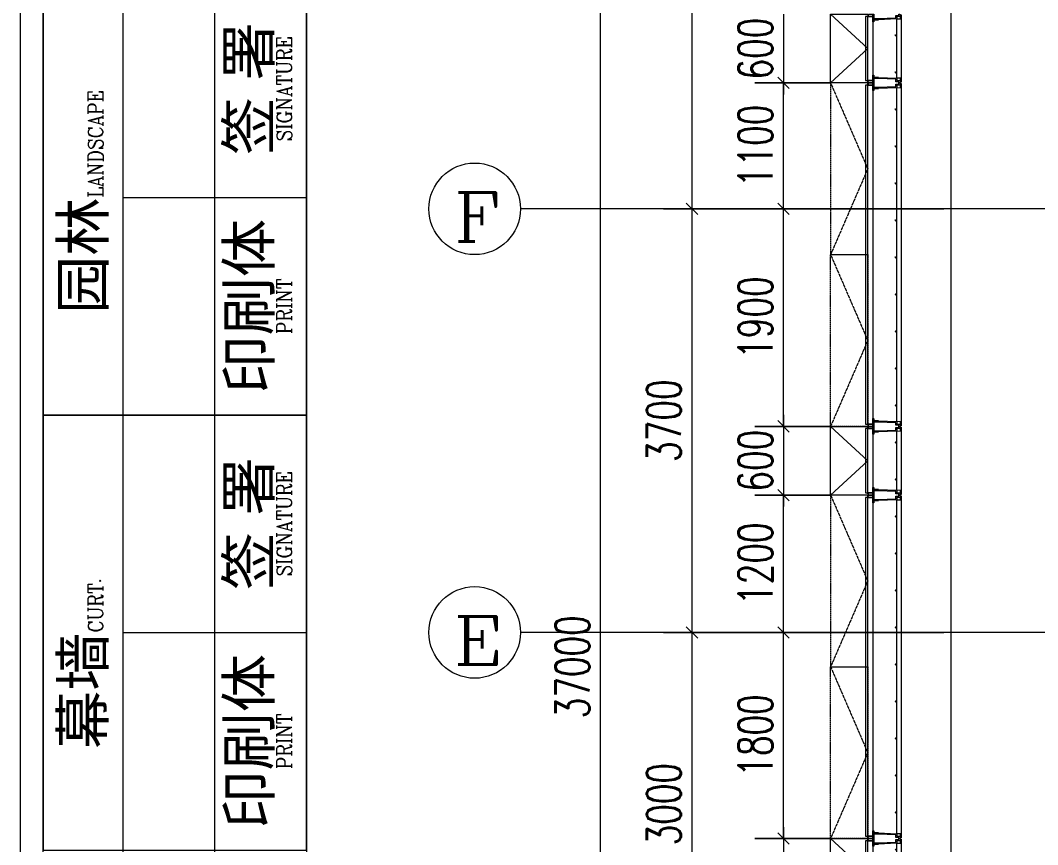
# Model space of a CAD drawing. Header units: millimetres. Extents: x 8533 to 398112, y -117646 to 105276.
# Drawn here: x 145809 to 154701, y 52852 to 60052 of the extents above; entities that cross this region are included whole.
import ezdxf

# ---------------------------------------------------------------- set-up
doc = ezdxf.new("R2010")
doc.units = ezdxf.units.MM
doc.linetypes.add('IMPORT-A-D0TE-BF$0$DOTE', pattern=[0])
doc.linetypes.add('IMPORT-A-PMDT-10F$0$DASH _2_', pattern=[3.5, 2.5, -1])
for name, color, linetype, lineweight in [('A-D0TE-BF$0$A-Axis', 3, 'Continuous', 13), ('A-D0TE-BF$0$A-Axis-GRID', 1, 'IMPORT-A-D0TE-BF$0$DOTE', 13), ('A-D0TE-BF$0$A-Axis-TEXT', 7, 'Continuous', 13), ('A-DIM-TF$0$A-Dims', 140, 'Continuous', 13), ('A-EDGE-6_27F$0$A-floor-EDGE', 6, 'Continuous', 13), ('A-PMDT-10F$0$A-GLAZ-CURT-CUT', 52, 'Continuous', 13), ('A-PMDT-10F$0$A-GLAZ-CURT-PRO', 13, 'Continuous', 13), ('A-PMDT-10F$0$A-PMDT-17F$0$A-wall-Glaz', 111, 'Continuous', 13), ('A1$0$TK', 4, 'Continuous', 13), ('A1$0$VHBoundary', 4, 'Continuous', 13), ('塔楼-ARC-10F-20250714_dwg', 8, 'Continuous', 13)]:
    doc.layers.add(name, color=color, linetype=linetype, lineweight=lineweight)
doc.styles.add('Arial_14', font='arial.ttf', dxfattribs={"height": 3.728009})
doc.styles.add('Complex_10', font='complex_.ttf', dxfattribs={"width": 1.106398, "height": 428.167837})
doc.styles.add('Complex_9', font='complex_.ttf', dxfattribs={"width": 1.157837, "height": 419.94909})
doc.styles.add('RomanC', font='romanc__.ttf', dxfattribs={"width": 0.9, "height": 1.3})
doc.styles.add('Simplex', font='simplex_.ttf', dxfattribs={"width": 0.705882, "height": 297.5})

# ---------------------------------------------------------------- blocks, each defined once
blk = doc.blocks.new('塔楼-ARC-10F-20250714_dwg__AXISO-2024559-10F_ARC_46_000_')
at = {"layer": 'A-D0TE-BF$0$A-Axis'}
blk.add_circle((0, 0), 0.5, dxfattribs=at)
blk = doc.blocks.new('塔楼-ARC-10F-20250714_dwg_A-D0TE-BF$0$_ArchTick-2024560-10F_ARC_46_000_')
at = {"layer": 'A-D0TE-BF$0$A-Axis'}
blk.add_line((-0.5, -0.5), (0.5, 0.5), dxfattribs=at)
blk = doc.blocks.new('塔楼-ARC-10F-20250714_dwg_A-D0TE-BF-2024562-10F_ARC_46_000_')
at = {"layer": 'A-D0TE-BF$0$A-Axis'}
for p, q in [((-5416.1, -28250), (-5416.1, 8750)), ((-2116.1, -5750), (-6116.1, -5750)), ((-2116.1, -9450), (-6116.1, -9450))]:
    blk.add_line(p, q, dxfattribs=at)
at = {"layer": 'A-D0TE-BF$0$A-Axis', "flags": 128}
blk.add_lwpolyline([(-4616.1, -28250), (-4616.1, -19500), (-4616.1, -16750), (-4616.1, -12450), (-4616.1, -9450), (-4616.1, -5750), (-4616.1, 0), (-4616.1, 8750)], dxfattribs=at)
for points in [[(-4866.1, -5750), (-2416.1, -5750)], [(-4866.1, -9450), (-2416.1, -9450)]]:
    blk.add_lwpolyline(points, close=True, dxfattribs=at)
at = {"layer": 'A-D0TE-BF$0$A-Axis-GRID', "linetype": 'Continuous'}
for p, q in [((8250, -5750), (-2116.1, -5750)), ((8250, -9450), (-2116.1, -9450))]:
    blk.add_line(p, q, dxfattribs=at)
at = {"xscale": 800, "yscale": 800, "zscale": 800}
for p in [(-6516.1, -5750), (-6516.1, -9450)]:
    blk.add_blockref('塔楼-ARC-10F-20250714_dwg__AXISO-2024559-10F_ARC_46_000_', p, dxfattribs=at)
at = {"xscale": 100, "yscale": 100, "zscale": 100}
for p, rotation in [((-4616.1, -5750), 90), ((-4616.1, -5750), 270), ((-4616.1, -9450), 90), ((-4616.1, -9450), 270)]:
    blk.add_blockref('塔楼-ARC-10F-20250714_dwg_A-D0TE-BF$0$_ArchTick-2024560-10F_ARC_46_000_', p, dxfattribs=dict(at, rotation=rotation))
at = {"layer": 'A-D0TE-BF$0$A-Axis', "color": 7, "char_height": 297.5, "attachment_point": 2, "rotation": 90, "line_spacing_factor": 1.125731, "style": 'Simplex'}
for s, insert, width in [('3700', (-5011, -7600), 917.896), ('37000', (-5811, -9750), 1147.37), ('3000', (-5011, -10950), 917.896)]:
    blk.add_mtext(s, dxfattribs=dict(at, insert=insert, width=width))
at = {"layer": 'A-D0TE-BF$0$A-Axis-TEXT', "attachment_point": 1, "line_spacing_factor": 1.141342}
for s, insert, char_height, width, style in [('\\fComplex|b0|i0|c134|p2|;\\W1.1064;F', (-6696.6, -5608.4), 428.168, 533.54, 'Complex_10'), ('\\fComplex|b0|i0|c134|p2|;\\W1.15784;E', (-6701.3, -9311.1), 419.949, 579.12, 'Complex_9')]:
    blk.add_mtext(s, dxfattribs=dict(at, insert=insert, char_height=char_height, width=width, style=style))
blk = doc.blocks.new('塔楼-ARC-10F-20250714_dwg_A-EDGE-6_27F-2024563-10F_ARC_46_000_')
at = {"layer": 'A-EDGE-6_27F$0$A-floor-EDGE', "flags": 128}
blk.add_lwpolyline([(9400, -29230), (8100, -29230), (7400, -29230), (7400, -30000), (-2350, -30000), (-2350, -20850), (-1580, -20850), (-1580, -20150), (-1580, -18850), (-1580, -18150), (-2350, -18150), (-2350, -1350), (-1580, -1350), (-1580, -650), (-1580, 650), (-1580, 1350)], dxfattribs=at)
blk = doc.blocks.new('塔楼-ARC-10F-20250714_dwg_A-DIM-TF$0$_ArchTick-2024609-10F_ARC_46_000_')
at = {"layer": 'A-DIM-TF$0$A-Dims'}
blk.add_line((-0.5, -0.5), (0.5, 0.5), dxfattribs=at)
blk = doc.blocks.new('塔楼-ARC-10F-20250714_dwg_A-DIM-TF-2024610-10F_ARC_46_000_')
at = {"layer": 'A-DIM-TF$0$A-Dims', "flags": 128}
for points in [[(-3816.1, -4050), (-3816.1, -4650), (-3816.1, -4750)], [(-3816.1, -7550), (-3816.1, -7650), (-3816.1, -5750), (-3816.1, -4650)], [(-3816.1, -7650), (-3816.1, -8250), (-3816.1, -8350)], [(-3816.1, -11150), (-3816.1, -11250), (-3816.1, -9450), (-3816.1, -8250)], [(-3816.1, -11250), (-3816.1, -11850), (-3816.1, -11950)]]:
    blk.add_lwpolyline(points, dxfattribs=at)
for points in [[(-4066.1, -4650), (-3400, -4650)], [(-4066.1, -5750), (-3400, -5750)], [(-4066.1, -7650), (-3400, -7650)], [(-4066.1, -8250), (-3400, -8250)], [(-4066.1, -9450), (-3400, -9450)], [(-4066.1, -11250), (-3400, -11250)]]:
    blk.add_lwpolyline(points, close=True, dxfattribs=at)
at = {"xscale": 100, "yscale": 100, "zscale": 100}
for p, rotation in [((-3816.1, -4650), 90), ((-3816.1, -4650), 90), ((-3816.1, -5750), 270), ((-3816.1, -5750), 90), ((-3816.1, -7650), 270), ((-3816.1, -7650), 270), ((-3816.1, -8250), 90), ((-3816.1, -8250), 90), ((-3816.1, -9450), 270), ((-3816.1, -9450), 90), ((-3816.1, -11250), 270), ((-3816.1, -11250), 270)]:
    blk.add_blockref('塔楼-ARC-10F-20250714_dwg_A-DIM-TF$0$_ArchTick-2024609-10F_ARC_46_000_', p, dxfattribs=dict(at, rotation=rotation))
at = {"layer": 'A-DIM-TF$0$A-Dims', "color": 7, "char_height": 297.5, "attachment_point": 2, "rotation": 90, "line_spacing_factor": 1.125731, "style": 'Simplex'}
for s, insert, width in [('600', (-4211, -4350), 688.422), ('1100', (-4211, -5200), 824.672), ('1900', (-4211, -6700), 871.284), ('600', (-4211, -7950), 688.422), ('1200', (-4211, -8850), 871.284), ('1800', (-4211, -10350), 871.284)]:
    blk.add_mtext(s, dxfattribs=dict(at, insert=insert, width=width))
blk = doc.blocks.new('塔楼-ARC-10F-20250714_dwg_A-PMDT-10F$0$FP_6-Floor Plan_F10 CAD Export-2024633-10F_ARC_46_000_')
at = {"layer": 'A-PMDT-10F$0$A-GLAZ-CURT-PRO'}
blk.add_line((-258.3, -260), (258.3, -260), dxfattribs=at)
at = {"layer": 'A-PMDT-10F$0$A-GLAZ-CURT-PRO', "flags": 128}
for points in [[(-99.6, -263.5), (-100, -263.5), (-100.4, -263.4), (-100.7, -263.4), (-101.1, -263.3), (-101.5, -263.3), (-101.8, -263.2), (-102.2, -263.1), (-102.6, -263), (-103, -262.9), (-103.3, -262.8), (-103.7, -262.7), (-104.1, -262.5), (-104.4, -262.4), (-104.8, -262.2), (-105.2, -262.1), (-105.5, -261.9), (-105.9, -261.7), (-106.3, -261.5), (-106.6, -261.3), (-107, -261.1), (-107.4, -260.8), (-107.8, -260.6), (-108.1, -260.4), (-108.5, -260.1), (-108.9, -259.8), (-109.2, -259.6), (-109.6, -259.3), (-110, -259), (-110.3, -258.7), (-110.7, -258.4), (-111.1, -258), (-111.4, -257.7), (-111.8, -257.4), (-112.2, -257), (-112.6, -256.7), (-112.9, -256.3), (-113.3, -256), (-113.7, -255.6), (-114, -255.2), (-114.4, -254.8), (-114.8, -254.5), (-115.1, -254.1), (-115.5, -253.7), (-115.9, -253.3), (-116.2, -252.8), (-116.6, -252.4), (-117, -252), (-117.4, -251.6), (-117.7, -251.2), (-118.1, -250.7), (-118.5, -250.3), (-118.8, -249.9), (-119.2, -249.4)], [(223.7, -263.5), (223.3, -263.5), (222.9, -263.4), (222.6, -263.4), (222.2, -263.3), (221.8, -263.3), (221.4, -263.2), (221.1, -263.1), (220.7, -263), (220.3, -262.9), (220, -262.8), (219.6, -262.7), (219.2, -262.5), (218.9, -262.4), (218.5, -262.2), (218.1, -262.1), (217.8, -261.9), (217.4, -261.7), (217, -261.5), (216.6, -261.3), (216.3, -261.1), (215.9, -260.8), (215.5, -260.6), (215.2, -260.4), (214.8, -260.1), (214.4, -259.8), (214.1, -259.6), (213.7, -259.3), (213.3, -259), (213, -258.7), (212.6, -258.4), (212.2, -258), (211.8, -257.7), (211.5, -257.4), (211.1, -257), (210.7, -256.7), (210.4, -256.3), (210, -256), (209.6, -255.6), (209.3, -255.2), (208.9, -254.8), (208.5, -254.5), (208.2, -254.1), (207.8, -253.7), (207.4, -253.3), (207, -252.8), (206.7, -252.4), (206.3, -252), (205.9, -251.6), (205.6, -251.2), (205.2, -250.7), (204.8, -250.3), (204.5, -249.9), (204.1, -249.4)]]:
    blk.add_lwpolyline(points, dxfattribs=at)
blk = doc.blocks.new('塔楼-ARC-10F-20250714_dwg_A-PMDT-10F$0$CWP_玻璃幕墙 - Tower slope glass H_3000_有窗帘导轨-15824068-Floor Plan_F10 CAD Export-2024722-10F_ARC_46_000_')
at = {"layer": 'A-PMDT-10F$0$A-GLAZ-CURT-CUT', "flags": 128}
for points in [[(-280, -10), (-290, -10), (-290, -15), (-300, -15), (-300, -55.1), (-280, -55.1)], [(-251.8, -57), (-251.8, -55), (-300, -55), (-300, -57)], [(-294, -301.7), (-260, -301.7), (-259.8, -295.7), (-280, -295.7), (-280, -265.5), (-258.5, -265.5), (-251.8, -100), (-251.8, -57), (-300, -57), (-300, -62), (-261.8, -62), (-261.8, -99.8), (-268.1, -255.5), (-290, -255.5), (-290, -281.7), (-300, -281.7), (-300, -291.7), (-294, -291.7)], [(280, -55), (280, -10), (-280, -10), (-280, -55)], [(-232.5, -55), (-251.8, -55), (-251.8, -57), (-232.5, -57)], [(251.8, -55), (232.5, -55), (232.5, -57), (251.8, -57)], [(251.8, -57), (300, -57), (300, -55), (251.8, -55)], [(294, -301.7), (294, -291.7), (300, -291.7), (300, -281.7), (290, -281.7), (290, -255.5), (268.1, -255.5), (261.8, -99.8), (261.8, -62), (300, -62), (300, -57), (251.8, -57), (251.8, -100), (258.5, -265.5), (280, -265.5), (280, -295.7), (259.8, -295.7), (260, -301.7)], [(290, -10), (280, -10), (280, -55.2), (300, -55.2), (300, -15), (290, -15)]]:
    blk.add_lwpolyline(points, close=True, dxfattribs=at)
for points in [[(-232.5, -61), (-232.5, -57), (-251.8, -57), (-251.8, -103), (-250.1, -62), (-233.5, -62)], [(233.5, -62), (250.1, -62), (251.8, -103), (251.8, -57), (232.5, -57), (232.5, -61)]]:
    blk.add_lwpolyline(points, dxfattribs=at)
at = {"layer": 'A-PMDT-10F$0$A-GLAZ-CURT-CUT'}
for centre, start, end in [((-233.5, -61), 270, 360), ((233.5, -61), 180, 270)]:
    blk.add_arc(centre, 0.998, start, end, dxfattribs=at)
at = {"layer": 'A-PMDT-10F$0$A-GLAZ-CURT-PRO'}
for p, q in [((-258.5, -265.5), (-259.8, -295.7)), ((259.8, -295.7), (258.5, -265.5)), ((-260, -301.7), (260, -301.7))]:
    blk.add_line(p, q, dxfattribs=at)
at = {"layer": 'A-PMDT-10F$0$A-GLAZ-CURT-PRO', "flags": 128}
blk.add_lwpolyline([(-280, -10), (-280, 10), (280, 10), (280, -10)], dxfattribs=at)
blk.add_blockref('塔楼-ARC-10F-20250714_dwg_A-PMDT-10F$0$FP_6-Floor Plan_F10 CAD Export-2024633-10F_ARC_46_000_', (0, 0))
blk = doc.blocks.new('塔楼-ARC-10F-20250714_dwg_A-PMDT-10F$0$FP_8-Floor Plan_F10 CAD Export-2024635-10F_ARC_46_000_')
at = {"layer": 'A-PMDT-10F$0$A-GLAZ-CURT-PRO'}
blk.add_line((-1458.3, -260), (1458.3, -260), dxfattribs=at)
at = {"layer": 'A-PMDT-10F$0$A-GLAZ-CURT-PRO', "flags": 128}
for points in [[(-1253.1, -263.5), (-1253.4, -263.5), (-1253.8, -263.4), (-1254.2, -263.4), (-1254.5, -263.3), (-1254.9, -263.3), (-1255.3, -263.2), (-1255.6, -263.1), (-1256, -263), (-1256.4, -262.9), (-1256.7, -262.8), (-1257.1, -262.7), (-1257.5, -262.5), (-1257.9, -262.4), (-1258.2, -262.2), (-1258.6, -262.1), (-1259, -261.9), (-1259.3, -261.7), (-1259.7, -261.5), (-1260.1, -261.3), (-1260.4, -261.1), (-1260.8, -260.8), (-1261.2, -260.6), (-1261.5, -260.4), (-1261.9, -260.1), (-1262.3, -259.8), (-1262.7, -259.6), (-1263, -259.3), (-1263.4, -259), (-1263.8, -258.7), (-1264.1, -258.4), (-1264.5, -258), (-1264.9, -257.7), (-1265.2, -257.4), (-1265.6, -257), (-1266, -256.7), (-1266.3, -256.3), (-1266.7, -256), (-1267.1, -255.6), (-1267.5, -255.2), (-1267.8, -254.8), (-1268.2, -254.5), (-1268.6, -254.1), (-1268.9, -253.7), (-1269.3, -253.3), (-1269.7, -252.8), (-1270, -252.4), (-1270.4, -252), (-1270.8, -251.6), (-1271.1, -251.2), (-1271.5, -250.7), (-1271.9, -250.3), (-1272.3, -249.9), (-1272.6, -249.4)], [(-929.8, -263.5), (-930.1, -263.5), (-930.5, -263.4), (-930.9, -263.4), (-931.2, -263.3), (-931.6, -263.3), (-932, -263.2), (-932.3, -263.1), (-932.7, -263), (-933.1, -262.9), (-933.5, -262.8), (-933.8, -262.7), (-934.2, -262.5), (-934.6, -262.4), (-934.9, -262.2), (-935.3, -262.1), (-935.7, -261.9), (-936, -261.7), (-936.4, -261.5), (-936.8, -261.3), (-937.1, -261.1), (-937.5, -260.8), (-937.9, -260.6), (-938.3, -260.4), (-938.6, -260.1), (-939, -259.8), (-939.4, -259.6), (-939.7, -259.3), (-940.1, -259), (-940.5, -258.7), (-940.8, -258.4), (-941.2, -258), (-941.6, -257.7), (-941.9, -257.4), (-942.3, -257), (-942.7, -256.7), (-943.1, -256.3), (-943.4, -256), (-943.8, -255.6), (-944.2, -255.2), (-944.5, -254.8), (-944.9, -254.5), (-945.3, -254.1), (-945.6, -253.7), (-946, -253.3), (-946.4, -252.8), (-946.7, -252.4), (-947.1, -252), (-947.5, -251.6), (-947.9, -251.2), (-948.2, -250.7), (-948.6, -250.3), (-949, -249.9), (-949.3, -249.4)], [(-606.5, -263.5), (-606.8, -263.5), (-607.2, -263.4), (-607.6, -263.4), (-608, -263.3), (-608.3, -263.3), (-608.7, -263.2), (-609.1, -263.1), (-609.4, -263), (-609.8, -262.9), (-610.2, -262.8), (-610.5, -262.7), (-610.9, -262.5), (-611.3, -262.4), (-611.6, -262.2), (-612, -262.1), (-612.4, -261.9), (-612.8, -261.7), (-613.1, -261.5), (-613.5, -261.3), (-613.9, -261.1), (-614.2, -260.8), (-614.6, -260.6), (-615, -260.4), (-615.3, -260.1), (-615.7, -259.8), (-616.1, -259.6), (-616.4, -259.3), (-616.8, -259), (-617.2, -258.7), (-617.6, -258.4), (-617.9, -258), (-618.3, -257.7), (-618.7, -257.4), (-619, -257), (-619.4, -256.7), (-619.8, -256.3), (-620.1, -256), (-620.5, -255.6), (-620.9, -255.2), (-621.2, -254.8), (-621.6, -254.5), (-622, -254.1), (-622.4, -253.7), (-622.7, -253.3), (-623.1, -252.8), (-623.5, -252.4), (-623.8, -252), (-624.2, -251.6), (-624.6, -251.2), (-624.9, -250.7), (-625.3, -250.3), (-625.7, -249.9), (-626, -249.4)], [(-283.2, -263.5), (-283.6, -263.5), (-283.9, -263.4), (-284.3, -263.4), (-284.7, -263.3), (-285, -263.3), (-285.4, -263.2), (-285.8, -263.1), (-286.1, -263), (-286.5, -262.9), (-286.9, -262.8), (-287.2, -262.7), (-287.6, -262.5), (-288, -262.4), (-288.4, -262.2), (-288.7, -262.1), (-289.1, -261.9), (-289.5, -261.7), (-289.8, -261.5), (-290.2, -261.3), (-290.6, -261.1), (-290.9, -260.8), (-291.3, -260.6), (-291.7, -260.4), (-292, -260.1), (-292.4, -259.8), (-292.8, -259.6), (-293.2, -259.3), (-293.5, -259), (-293.9, -258.7), (-294.3, -258.4), (-294.6, -258), (-295, -257.7), (-295.4, -257.4), (-295.7, -257), (-296.1, -256.7), (-296.5, -256.3), (-296.8, -256), (-297.2, -255.6), (-297.6, -255.2), (-298, -254.8), (-298.3, -254.5), (-298.7, -254.1), (-299.1, -253.7), (-299.4, -253.3), (-299.8, -252.8), (-300.2, -252.4), (-300.5, -252), (-300.9, -251.6), (-301.3, -251.2), (-301.6, -250.7), (-302, -250.3), (-302.4, -249.9), (-302.8, -249.4)], [(40.1, -263.5), (39.7, -263.5), (39.4, -263.4), (39, -263.4), (38.6, -263.3), (38.3, -263.3), (37.9, -263.2), (37.5, -263.1), (37.2, -263), (36.8, -262.9), (36.4, -262.8), (36, -262.7), (35.7, -262.5), (35.3, -262.4), (34.9, -262.2), (34.6, -262.1), (34.2, -261.9), (33.8, -261.7), (33.5, -261.5), (33.1, -261.3), (32.7, -261.1), (32.4, -260.8), (32, -260.6), (31.6, -260.4), (31.2, -260.1), (30.9, -259.8), (30.5, -259.6), (30.1, -259.3), (29.8, -259), (29.4, -258.7), (29, -258.4), (28.7, -258), (28.3, -257.7), (27.9, -257.4), (27.6, -257), (27.2, -256.7), (26.8, -256.3), (26.4, -256), (26.1, -255.6), (25.7, -255.2), (25.3, -254.8), (25, -254.5), (24.6, -254.1), (24.2, -253.7), (23.9, -253.3), (23.5, -252.8), (23.1, -252.4), (22.8, -252), (22.4, -251.6), (22, -251.2), (21.6, -250.7), (21.3, -250.3), (20.9, -249.9), (20.5, -249.4)], [(363.4, -263.5), (363, -263.5), (362.7, -263.4), (362.3, -263.4), (361.9, -263.3), (361.5, -263.3), (361.2, -263.2), (360.8, -263.1), (360.4, -263), (360.1, -262.9), (359.7, -262.8), (359.3, -262.7), (359, -262.5), (358.6, -262.4), (358.2, -262.2), (357.9, -262.1), (357.5, -261.9), (357.1, -261.7), (356.7, -261.5), (356.4, -261.3), (356, -261.1), (355.6, -260.8), (355.3, -260.6), (354.9, -260.4), (354.5, -260.1), (354.2, -259.8), (353.8, -259.6), (353.4, -259.3), (353.1, -259), (352.7, -258.7), (352.3, -258.4), (351.9, -258), (351.6, -257.7), (351.2, -257.4), (350.8, -257), (350.5, -256.7), (350.1, -256.3), (349.7, -256), (349.4, -255.6), (349, -255.2), (348.6, -254.8), (348.3, -254.5), (347.9, -254.1), (347.5, -253.7), (347.1, -253.3), (346.8, -252.8), (346.4, -252.4), (346, -252), (345.7, -251.6), (345.3, -251.2), (344.9, -250.7), (344.6, -250.3), (344.2, -249.9), (343.8, -249.4)], [(686.7, -263.5), (686.3, -263.5), (685.9, -263.4), (685.6, -263.4), (685.2, -263.3), (684.8, -263.3), (684.5, -263.2), (684.1, -263.1), (683.7, -263), (683.4, -262.9), (683, -262.8), (682.6, -262.7), (682.3, -262.5), (681.9, -262.4), (681.5, -262.2), (681.1, -262.1), (680.8, -261.9), (680.4, -261.7), (680, -261.5), (679.7, -261.3), (679.3, -261.1), (678.9, -260.8), (678.6, -260.6), (678.2, -260.4), (677.8, -260.1), (677.5, -259.8), (677.1, -259.6), (676.7, -259.3), (676.3, -259), (676, -258.7), (675.6, -258.4), (675.2, -258), (674.9, -257.7), (674.5, -257.4), (674.1, -257), (673.8, -256.7), (673.4, -256.3), (673, -256), (672.7, -255.6), (672.3, -255.2), (671.9, -254.8), (671.5, -254.5), (671.2, -254.1), (670.8, -253.7), (670.4, -253.3), (670.1, -252.8), (669.7, -252.4), (669.3, -252), (669, -251.6), (668.6, -251.2), (668.2, -250.7), (667.9, -250.3), (667.5, -249.9), (667.1, -249.4)], [(1010, -263.5), (1009.6, -263.5), (1009.2, -263.4), (1008.9, -263.4), (1008.5, -263.3), (1008.1, -263.3), (1007.8, -263.2), (1007.4, -263.1), (1007, -263), (1006.6, -262.9), (1006.3, -262.8), (1005.9, -262.7), (1005.5, -262.5), (1005.2, -262.4), (1004.8, -262.2), (1004.4, -262.1), (1004.1, -261.9), (1003.7, -261.7), (1003.3, -261.5), (1003, -261.3), (1002.6, -261.1), (1002.2, -260.8), (1001.8, -260.6), (1001.5, -260.4), (1001.1, -260.1), (1000.7, -259.8), (1000.4, -259.6), (1000, -259.3), (999.6, -259), (999.3, -258.7), (998.9, -258.4), (998.5, -258), (998.2, -257.7), (997.8, -257.4), (997.4, -257), (997, -256.7), (996.7, -256.3), (996.3, -256), (995.9, -255.6), (995.6, -255.2), (995.2, -254.8), (994.8, -254.5), (994.5, -254.1), (994.1, -253.7), (993.7, -253.3), (993.4, -252.8), (993, -252.4), (992.6, -252), (992.2, -251.6), (991.9, -251.2), (991.5, -250.7), (991.1, -250.3), (990.8, -249.9), (990.4, -249.4)], [(1333.3, -263.5), (1332.9, -263.5), (1332.5, -263.4), (1332.2, -263.4), (1331.8, -263.3), (1331.4, -263.3), (1331, -263.2), (1330.7, -263.1), (1330.3, -263), (1329.9, -262.9), (1329.6, -262.8), (1329.2, -262.7), (1328.8, -262.5), (1328.5, -262.4), (1328.1, -262.2), (1327.7, -262.1), (1327.4, -261.9), (1327, -261.7), (1326.6, -261.5), (1326.2, -261.3), (1325.9, -261.1), (1325.5, -260.8), (1325.1, -260.6), (1324.8, -260.4), (1324.4, -260.1), (1324, -259.8), (1323.7, -259.6), (1323.3, -259.3), (1322.9, -259), (1322.6, -258.7), (1322.2, -258.4), (1321.8, -258), (1321.4, -257.7), (1321.1, -257.4), (1320.7, -257), (1320.3, -256.7), (1320, -256.3), (1319.6, -256), (1319.2, -255.6), (1318.9, -255.2), (1318.5, -254.8), (1318.1, -254.5), (1317.8, -254.1), (1317.4, -253.7), (1317, -253.3), (1316.6, -252.8), (1316.3, -252.4), (1315.9, -252), (1315.5, -251.6), (1315.2, -251.2), (1314.8, -250.7), (1314.4, -250.3), (1314.1, -249.9), (1313.7, -249.4)]]:
    blk.add_lwpolyline(points, dxfattribs=at)
blk = doc.blocks.new('塔楼-ARC-10F-20250714_dwg_A-PMDT-10F$0$CWP_玻璃幕墙 - Tower slope glass H_3000_有窗帘导轨-15377479-Floor Plan_F10 CAD Export-2024723-10F_ARC_46_000_')
at = {"layer": 'A-PMDT-10F$0$A-GLAZ-CURT-CUT', "flags": 128}
for points in [[(-1480, -10), (-1490, -10), (-1490, -15), (-1500, -15), (-1500, -55.1), (-1480, -55.1)], [(-1451.8, -57), (-1451.8, -55), (-1500, -55), (-1500, -57)], [(-1494, -301.7), (-1460, -301.7), (-1459.8, -295.7), (-1480, -295.7), (-1480, -265.5), (-1458.5, -265.5), (-1451.8, -100), (-1451.8, -57), (-1500, -57), (-1500, -62), (-1461.8, -62), (-1461.8, -99.8), (-1468.1, -255.5), (-1490, -255.5), (-1490, -281.7), (-1500, -281.7), (-1500, -291.7), (-1494, -291.7)], [(1480, -55), (1480, -10), (-1480, -10), (-1480, -55)], [(-1432.5, -55), (-1451.8, -55), (-1451.8, -57), (-1432.5, -57)], [(1451.8, -55), (1432.5, -55), (1432.5, -57), (1451.8, -57)], [(1451.8, -57), (1500, -57), (1500, -55), (1451.8, -55)], [(1494, -301.7), (1494, -291.7), (1500, -291.7), (1500, -281.7), (1490, -281.7), (1490, -255.5), (1468.1, -255.5), (1461.8, -99.8), (1461.8, -62), (1500, -62), (1500, -57), (1451.8, -57), (1451.8, -100), (1458.5, -265.5), (1480, -265.5), (1480, -295.7), (1459.8, -295.7), (1460, -301.7)], [(1490, -10), (1480, -10), (1480, -55.2), (1500, -55.2), (1500, -15), (1490, -15)]]:
    blk.add_lwpolyline(points, close=True, dxfattribs=at)
for points in [[(-1432.5, -61), (-1432.5, -57), (-1451.8, -57), (-1451.8, -103), (-1450.1, -62), (-1433.5, -62)], [(1433.5, -62), (1450.1, -62), (1451.8, -103), (1451.8, -57), (1432.5, -57), (1432.5, -61)]]:
    blk.add_lwpolyline(points, dxfattribs=at)
at = {"layer": 'A-PMDT-10F$0$A-GLAZ-CURT-CUT'}
for centre, start, end in [((-1433.5, -61), 270, 360), ((1433.5, -61), 180, 270)]:
    blk.add_arc(centre, 0.998, start, end, dxfattribs=at)
at = {"layer": 'A-PMDT-10F$0$A-GLAZ-CURT-PRO'}
for p, q in [((-1458.5, -265.5), (-1459.8, -295.7)), ((1459.8, -295.7), (1458.5, -265.5)), ((-1460, -301.7), (1460, -301.7))]:
    blk.add_line(p, q, dxfattribs=at)
at = {"layer": 'A-PMDT-10F$0$A-GLAZ-CURT-PRO', "flags": 128}
blk.add_lwpolyline([(-1480, -10), (-1480, 10), (1480, 10), (1480, -10)], dxfattribs=at)
blk.add_blockref('塔楼-ARC-10F-20250714_dwg_A-PMDT-10F$0$FP_8-Floor Plan_F10 CAD Export-2024635-10F_ARC_46_000_', (0, 0))
blk = doc.blocks.new('塔楼-ARC-10F-20250714_dwg_A-PMDT-10F$0$FP_11-Floor Plan_F10 CAD Export-2024637-10F_ARC_46_000_')
at = {"layer": 'A-PMDT-10F$0$A-GLAZ-CURT-PRO'}
blk.add_line((-258.3, -260), (258.3, -260), dxfattribs=at)
at = {"layer": 'A-PMDT-10F$0$A-GLAZ-CURT-PRO', "flags": 128}
for points in [[(-143.4, -263.5), (-143.8, -263.5), (-144.2, -263.4), (-144.6, -263.4), (-144.9, -263.3), (-145.3, -263.3), (-145.7, -263.2), (-146, -263.1), (-146.4, -263), (-146.8, -262.9), (-147.1, -262.8), (-147.5, -262.7), (-147.9, -262.5), (-148.2, -262.4), (-148.6, -262.2), (-149, -262.1), (-149.4, -261.9), (-149.7, -261.7), (-150.1, -261.5), (-150.5, -261.3), (-150.8, -261.1), (-151.2, -260.8), (-151.6, -260.6), (-151.9, -260.4), (-152.3, -260.1), (-152.7, -259.8), (-153, -259.6), (-153.4, -259.3), (-153.8, -259), (-154.2, -258.7), (-154.5, -258.4), (-154.9, -258), (-155.3, -257.7), (-155.6, -257.4), (-156, -257), (-156.4, -256.7), (-156.7, -256.3), (-157.1, -256), (-157.5, -255.6), (-157.8, -255.2), (-158.2, -254.8), (-158.6, -254.5), (-159, -254.1), (-159.3, -253.7), (-159.7, -253.3), (-160.1, -252.8), (-160.4, -252.4), (-160.8, -252), (-161.2, -251.6), (-161.5, -251.2), (-161.9, -250.7), (-162.3, -250.3), (-162.7, -249.9), (-163, -249.4)], [(179.8, -263.5), (179.5, -263.5), (179.1, -263.4), (178.7, -263.4), (178.4, -263.3), (178, -263.3), (177.6, -263.2), (177.3, -263.1), (176.9, -263), (176.5, -262.9), (176.1, -262.8), (175.8, -262.7), (175.4, -262.5), (175, -262.4), (174.7, -262.2), (174.3, -262.1), (173.9, -261.9), (173.6, -261.7), (173.2, -261.5), (172.8, -261.3), (172.5, -261.1), (172.1, -260.8), (171.7, -260.6), (171.3, -260.4), (171, -260.1), (170.6, -259.8), (170.2, -259.6), (169.9, -259.3), (169.5, -259), (169.1, -258.7), (168.8, -258.4), (168.4, -258), (168, -257.7), (167.7, -257.4), (167.3, -257), (166.9, -256.7), (166.5, -256.3), (166.2, -256), (165.8, -255.6), (165.4, -255.2), (165.1, -254.8), (164.7, -254.5), (164.3, -254.1), (164, -253.7), (163.6, -253.3), (163.2, -252.8), (162.9, -252.4), (162.5, -252), (162.1, -251.6), (161.7, -251.2), (161.4, -250.7), (161, -250.3), (160.6, -249.9), (160.3, -249.4)]]:
    blk.add_lwpolyline(points, dxfattribs=at)
blk = doc.blocks.new('塔楼-ARC-10F-20250714_dwg_A-PMDT-10F$0$CWP_玻璃幕墙 - Tower slope glass H_3000_有窗帘导轨-V9-Floor Plan_F10 CAD Export-2024724-10F_ARC_46_000_')
at = {"layer": 'A-PMDT-10F$0$A-GLAZ-CURT-CUT', "flags": 128}
for points in [[(-280, -10), (-290, -10), (-290, -15), (-300, -15), (-300, -55.1), (-280, -55.1)], [(-251.8, -57), (-251.8, -55), (-300, -55), (-300, -57)], [(-294, -301.7), (-260, -301.7), (-259.8, -295.7), (-280, -295.7), (-280, -265.5), (-258.5, -265.5), (-251.8, -100), (-251.8, -57), (-300, -57), (-300, -62), (-261.8, -62), (-261.8, -99.8), (-268.1, -255.5), (-290, -255.5), (-290, -281.7), (-300, -281.7), (-300, -291.7), (-294, -291.7)], [(280, -55), (280, -10), (-280, -10), (-280, -55)], [(-232.5, -55), (-251.8, -55), (-251.8, -57), (-232.5, -57)], [(251.8, -55), (232.5, -55), (232.5, -57), (251.8, -57)], [(251.8, -57), (300, -57), (300, -55), (251.8, -55)], [(294, -301.7), (294, -291.7), (300, -291.7), (300, -281.7), (290, -281.7), (290, -255.5), (268.1, -255.5), (261.8, -99.8), (261.8, -62), (300, -62), (300, -57), (251.8, -57), (251.8, -100), (258.5, -265.5), (280, -265.5), (280, -295.7), (259.8, -295.7), (260, -301.7)], [(290, -10), (280, -10), (280, -55.2), (300, -55.2), (300, -15), (290, -15)]]:
    blk.add_lwpolyline(points, close=True, dxfattribs=at)
for points in [[(-232.5, -61), (-232.5, -57), (-251.8, -57), (-251.8, -103), (-250.1, -62), (-233.5, -62)], [(233.5, -62), (250.1, -62), (251.8, -103), (251.8, -57), (232.5, -57), (232.5, -61)]]:
    blk.add_lwpolyline(points, dxfattribs=at)
at = {"layer": 'A-PMDT-10F$0$A-GLAZ-CURT-CUT'}
for centre, start, end in [((-233.5, -61), 270, 360), ((233.5, -61), 180, 270)]:
    blk.add_arc(centre, 0.998, start, end, dxfattribs=at)
at = {"layer": 'A-PMDT-10F$0$A-GLAZ-CURT-PRO'}
for p, q in [((-258.5, -265.5), (-259.8, -295.7)), ((259.8, -295.7), (258.5, -265.5)), ((-260, -301.7), (260, -301.7))]:
    blk.add_line(p, q, dxfattribs=at)
at = {"layer": 'A-PMDT-10F$0$A-GLAZ-CURT-PRO', "flags": 128}
blk.add_lwpolyline([(-280, -10), (-280, 10), (280, 10), (280, -10)], dxfattribs=at)
blk.add_blockref('塔楼-ARC-10F-20250714_dwg_A-PMDT-10F$0$FP_11-Floor Plan_F10 CAD Export-2024637-10F_ARC_46_000_', (0, 0))
blk = doc.blocks.new('塔楼-ARC-10F-20250714_dwg_A-PMDT-10F$0$FP_14-Floor Plan_F10 CAD Export-2024639-10F_ARC_46_000_')
at = {"layer": 'A-PMDT-10F$0$A-GLAZ-CURT-PRO'}
blk.add_line((-1458.3, -260), (1458.3, -260), dxfattribs=at)
at = {"layer": 'A-PMDT-10F$0$A-GLAZ-CURT-PRO', "flags": 128}
for points in [[(-1296.9, -263.5), (-1297.2, -263.5), (-1297.6, -263.4), (-1298, -263.4), (-1298.3, -263.3), (-1298.7, -263.3), (-1299.1, -263.2), (-1299.5, -263.1), (-1299.8, -263), (-1300.2, -262.9), (-1300.6, -262.8), (-1300.9, -262.7), (-1301.3, -262.5), (-1301.7, -262.4), (-1302, -262.2), (-1302.4, -262.1), (-1302.8, -261.9), (-1303.1, -261.7), (-1303.5, -261.5), (-1303.9, -261.3), (-1304.3, -261.1), (-1304.6, -260.8), (-1305, -260.6), (-1305.4, -260.4), (-1305.7, -260.1), (-1306.1, -259.8), (-1306.5, -259.6), (-1306.8, -259.3), (-1307.2, -259), (-1307.6, -258.7), (-1307.9, -258.4), (-1308.3, -258), (-1308.7, -257.7), (-1309.1, -257.4), (-1309.4, -257), (-1309.8, -256.7), (-1310.2, -256.3), (-1310.5, -256), (-1310.9, -255.6), (-1311.3, -255.2), (-1311.6, -254.8), (-1312, -254.5), (-1312.4, -254.1), (-1312.7, -253.7), (-1313.1, -253.3), (-1313.5, -252.8), (-1313.9, -252.4), (-1314.2, -252), (-1314.6, -251.6), (-1315, -251.2), (-1315.3, -250.7), (-1315.7, -250.3), (-1316.1, -249.9), (-1316.4, -249.4)], [(-973.6, -263.5), (-974, -263.5), (-974.3, -263.4), (-974.7, -263.4), (-975.1, -263.3), (-975.4, -263.3), (-975.8, -263.2), (-976.2, -263.1), (-976.5, -263), (-976.9, -262.9), (-977.3, -262.8), (-977.6, -262.7), (-978, -262.5), (-978.4, -262.4), (-978.8, -262.2), (-979.1, -262.1), (-979.5, -261.9), (-979.9, -261.7), (-980.2, -261.5), (-980.6, -261.3), (-981, -261.1), (-981.3, -260.8), (-981.7, -260.6), (-982.1, -260.4), (-982.4, -260.1), (-982.8, -259.8), (-983.2, -259.6), (-983.6, -259.3), (-983.9, -259), (-984.3, -258.7), (-984.7, -258.4), (-985, -258), (-985.4, -257.7), (-985.8, -257.4), (-986.1, -257), (-986.5, -256.7), (-986.9, -256.3), (-987.2, -256), (-987.6, -255.6), (-988, -255.2), (-988.4, -254.8), (-988.7, -254.5), (-989.1, -254.1), (-989.5, -253.7), (-989.8, -253.3), (-990.2, -252.8), (-990.6, -252.4), (-990.9, -252), (-991.3, -251.6), (-991.7, -251.2), (-992, -250.7), (-992.4, -250.3), (-992.8, -249.9), (-993.2, -249.4)], [(-650.3, -263.5), (-650.7, -263.5), (-651, -263.4), (-651.4, -263.4), (-651.8, -263.3), (-652.1, -263.3), (-652.5, -263.2), (-652.9, -263.1), (-653.2, -263), (-653.6, -262.9), (-654, -262.8), (-654.4, -262.7), (-654.7, -262.5), (-655.1, -262.4), (-655.5, -262.2), (-655.8, -262.1), (-656.2, -261.9), (-656.6, -261.7), (-656.9, -261.5), (-657.3, -261.3), (-657.7, -261.1), (-658, -260.8), (-658.4, -260.6), (-658.8, -260.4), (-659.2, -260.1), (-659.5, -259.8), (-659.9, -259.6), (-660.3, -259.3), (-660.6, -259), (-661, -258.7), (-661.4, -258.4), (-661.7, -258), (-662.1, -257.7), (-662.5, -257.4), (-662.8, -257), (-663.2, -256.7), (-663.6, -256.3), (-664, -256), (-664.3, -255.6), (-664.7, -255.2), (-665.1, -254.8), (-665.4, -254.5), (-665.8, -254.1), (-666.2, -253.7), (-666.5, -253.3), (-666.9, -252.8), (-667.3, -252.4), (-667.6, -252), (-668, -251.6), (-668.4, -251.2), (-668.8, -250.7), (-669.1, -250.3), (-669.5, -249.9), (-669.9, -249.4)], [(-327, -263.5), (-327.4, -263.5), (-327.7, -263.4), (-328.1, -263.4), (-328.5, -263.3), (-328.8, -263.3), (-329.2, -263.2), (-329.6, -263.1), (-330, -263), (-330.3, -262.9), (-330.7, -262.8), (-331.1, -262.7), (-331.4, -262.5), (-331.8, -262.4), (-332.2, -262.2), (-332.5, -262.1), (-332.9, -261.9), (-333.3, -261.7), (-333.6, -261.5), (-334, -261.3), (-334.4, -261.1), (-334.8, -260.8), (-335.1, -260.6), (-335.5, -260.4), (-335.9, -260.1), (-336.2, -259.8), (-336.6, -259.6), (-337, -259.3), (-337.3, -259), (-337.7, -258.7), (-338.1, -258.4), (-338.4, -258), (-338.8, -257.7), (-339.2, -257.4), (-339.6, -257), (-339.9, -256.7), (-340.3, -256.3), (-340.7, -256), (-341, -255.6), (-341.4, -255.2), (-341.8, -254.8), (-342.1, -254.5), (-342.5, -254.1), (-342.9, -253.7), (-343.3, -253.3), (-343.6, -252.8), (-344, -252.4), (-344.4, -252), (-344.7, -251.6), (-345.1, -251.2), (-345.5, -250.7), (-345.8, -250.3), (-346.2, -249.9), (-346.6, -249.4)], [(-3.7, -263.5), (-4.1, -263.5), (-4.5, -263.4), (-4.8, -263.4), (-5.2, -263.3), (-5.6, -263.3), (-5.9, -263.2), (-6.3, -263.1), (-6.7, -263), (-7, -262.9), (-7.4, -262.8), (-7.8, -262.7), (-8.1, -262.5), (-8.5, -262.4), (-8.9, -262.2), (-9.3, -262.1), (-9.6, -261.9), (-10, -261.7), (-10.4, -261.5), (-10.7, -261.3), (-11.1, -261.1), (-11.5, -260.8), (-11.8, -260.6), (-12.2, -260.4), (-12.6, -260.1), (-12.9, -259.8), (-13.3, -259.6), (-13.7, -259.3), (-14.1, -259), (-14.4, -258.7), (-14.8, -258.4), (-15.2, -258), (-15.5, -257.7), (-15.9, -257.4), (-16.3, -257), (-16.6, -256.7), (-17, -256.3), (-17.4, -256), (-17.7, -255.6), (-18.1, -255.2), (-18.5, -254.8), (-18.9, -254.5), (-19.2, -254.1), (-19.6, -253.7), (-20, -253.3), (-20.3, -252.8), (-20.7, -252.4), (-21.1, -252), (-21.4, -251.6), (-21.8, -251.2), (-22.2, -250.7), (-22.5, -250.3), (-22.9, -249.9), (-23.3, -249.4)], [(319.6, -263.5), (319.2, -263.5), (318.8, -263.4), (318.5, -263.4), (318.1, -263.3), (317.7, -263.3), (317.4, -263.2), (317, -263.1), (316.6, -263), (316.3, -262.9), (315.9, -262.8), (315.5, -262.7), (315.1, -262.5), (314.8, -262.4), (314.4, -262.2), (314, -262.1), (313.7, -261.9), (313.3, -261.7), (312.9, -261.5), (312.6, -261.3), (312.2, -261.1), (311.8, -260.8), (311.5, -260.6), (311.1, -260.4), (310.7, -260.1), (310.3, -259.8), (310, -259.6), (309.6, -259.3), (309.2, -259), (308.9, -258.7), (308.5, -258.4), (308.1, -258), (307.8, -257.7), (307.4, -257.4), (307, -257), (306.7, -256.7), (306.3, -256.3), (305.9, -256), (305.5, -255.6), (305.2, -255.2), (304.8, -254.8), (304.4, -254.5), (304.1, -254.1), (303.7, -253.7), (303.3, -253.3), (303, -252.8), (302.6, -252.4), (302.2, -252), (301.9, -251.6), (301.5, -251.2), (301.1, -250.7), (300.7, -250.3), (300.4, -249.9), (300, -249.4)], [(642.9, -263.5), (642.5, -263.5), (642.1, -263.4), (641.8, -263.4), (641.4, -263.3), (641, -263.3), (640.6, -263.2), (640.3, -263.1), (639.9, -263), (639.5, -262.9), (639.2, -262.8), (638.8, -262.7), (638.4, -262.5), (638.1, -262.4), (637.7, -262.2), (637.3, -262.1), (637, -261.9), (636.6, -261.7), (636.2, -261.5), (635.8, -261.3), (635.5, -261.1), (635.1, -260.8), (634.7, -260.6), (634.4, -260.4), (634, -260.1), (633.6, -259.8), (633.3, -259.6), (632.9, -259.3), (632.5, -259), (632.2, -258.7), (631.8, -258.4), (631.4, -258), (631, -257.7), (630.7, -257.4), (630.3, -257), (629.9, -256.7), (629.6, -256.3), (629.2, -256), (628.8, -255.6), (628.5, -255.2), (628.1, -254.8), (627.7, -254.5), (627.4, -254.1), (627, -253.7), (626.6, -253.3), (626.2, -252.8), (625.9, -252.4), (625.5, -252), (625.1, -251.6), (624.8, -251.2), (624.4, -250.7), (624, -250.3), (623.7, -249.9), (623.3, -249.4)], [(966.2, -263.5), (965.8, -263.5), (965.4, -263.4), (965, -263.4), (964.7, -263.3), (964.3, -263.3), (963.9, -263.2), (963.6, -263.1), (963.2, -263), (962.8, -262.9), (962.5, -262.8), (962.1, -262.7), (961.7, -262.5), (961.4, -262.4), (961, -262.2), (960.6, -262.1), (960.2, -261.9), (959.9, -261.7), (959.5, -261.5), (959.1, -261.3), (958.8, -261.1), (958.4, -260.8), (958, -260.6), (957.7, -260.4), (957.3, -260.1), (956.9, -259.8), (956.6, -259.6), (956.2, -259.3), (955.8, -259), (955.4, -258.7), (955.1, -258.4), (954.7, -258), (954.3, -257.7), (954, -257.4), (953.6, -257), (953.2, -256.7), (952.9, -256.3), (952.5, -256), (952.1, -255.6), (951.8, -255.2), (951.4, -254.8), (951, -254.5), (950.6, -254.1), (950.3, -253.7), (949.9, -253.3), (949.5, -252.8), (949.2, -252.4), (948.8, -252), (948.4, -251.6), (948.1, -251.2), (947.7, -250.7), (947.3, -250.3), (947, -249.9), (946.6, -249.4)], [(1289.4, -263.5), (1289.1, -263.5), (1288.7, -263.4), (1288.3, -263.4), (1288, -263.3), (1287.6, -263.3), (1287.2, -263.2), (1286.9, -263.1), (1286.5, -263), (1286.1, -262.9), (1285.8, -262.8), (1285.4, -262.7), (1285, -262.5), (1284.6, -262.4), (1284.3, -262.2), (1283.9, -262.1), (1283.5, -261.9), (1283.2, -261.7), (1282.8, -261.5), (1282.4, -261.3), (1282.1, -261.1), (1281.7, -260.8), (1281.3, -260.6), (1281, -260.4), (1280.6, -260.1), (1280.2, -259.8), (1279.8, -259.6), (1279.5, -259.3), (1279.1, -259), (1278.7, -258.7), (1278.4, -258.4), (1278, -258), (1277.6, -257.7), (1277.3, -257.4), (1276.9, -257), (1276.5, -256.7), (1276.2, -256.3), (1275.8, -256), (1275.4, -255.6), (1275, -255.2), (1274.7, -254.8), (1274.3, -254.5), (1273.9, -254.1), (1273.6, -253.7), (1273.2, -253.3), (1272.8, -252.8), (1272.5, -252.4), (1272.1, -252), (1271.7, -251.6), (1271.3, -251.2), (1271, -250.7), (1270.6, -250.3), (1270.2, -249.9), (1269.9, -249.4)]]:
    blk.add_lwpolyline(points, dxfattribs=at)
blk = doc.blocks.new('塔楼-ARC-10F-20250714_dwg_A-PMDT-10F$0$CWP_玻璃幕墙 - Tower slope glass H_3000_有窗帘导轨-V12-Floor Plan_F10 CAD Export-2024725-10F_ARC_46_000_')
at = {"layer": 'A-PMDT-10F$0$A-GLAZ-CURT-CUT', "flags": 128}
for points in [[(-1480, -10), (-1490, -10), (-1490, -15), (-1500, -15), (-1500, -55.1), (-1480, -55.1)], [(-1451.8, -57), (-1451.8, -55), (-1500, -55), (-1500, -57)], [(-1494, -301.7), (-1460, -301.7), (-1459.8, -295.7), (-1480, -295.7), (-1480, -265.5), (-1458.5, -265.5), (-1451.8, -100), (-1451.8, -57), (-1500, -57), (-1500, -62), (-1461.8, -62), (-1461.8, -99.8), (-1468.1, -255.5), (-1490, -255.5), (-1490, -281.7), (-1500, -281.7), (-1500, -291.7), (-1494, -291.7)], [(1480, -55), (1480, -10), (-1480, -10), (-1480, -55)], [(-1432.5, -55), (-1451.8, -55), (-1451.8, -57), (-1432.5, -57)], [(1451.8, -55), (1432.5, -55), (1432.5, -57), (1451.8, -57)], [(1451.8, -57), (1500, -57), (1500, -55), (1451.8, -55)], [(1494, -301.7), (1494, -291.7), (1500, -291.7), (1500, -281.7), (1490, -281.7), (1490, -255.5), (1468.1, -255.5), (1461.8, -99.8), (1461.8, -62), (1500, -62), (1500, -57), (1451.8, -57), (1451.8, -100), (1458.5, -265.5), (1480, -265.5), (1480, -295.7), (1459.8, -295.7), (1460, -301.7)], [(1490, -10), (1480, -10), (1480, -55.2), (1500, -55.2), (1500, -15), (1490, -15)]]:
    blk.add_lwpolyline(points, close=True, dxfattribs=at)
for points in [[(-1432.5, -61), (-1432.5, -57), (-1451.8, -57), (-1451.8, -103), (-1450.1, -62), (-1433.5, -62)], [(1433.5, -62), (1450.1, -62), (1451.8, -103), (1451.8, -57), (1432.5, -57), (1432.5, -61)]]:
    blk.add_lwpolyline(points, dxfattribs=at)
at = {"layer": 'A-PMDT-10F$0$A-GLAZ-CURT-CUT'}
for centre, start, end in [((-1433.5, -61), 270, 360), ((1433.5, -61), 180, 270)]:
    blk.add_arc(centre, 0.998, start, end, dxfattribs=at)
at = {"layer": 'A-PMDT-10F$0$A-GLAZ-CURT-PRO'}
for p, q in [((-1458.5, -265.5), (-1459.8, -295.7)), ((1459.8, -295.7), (1458.5, -265.5)), ((-1460, -301.7), (1460, -301.7))]:
    blk.add_line(p, q, dxfattribs=at)
at = {"layer": 'A-PMDT-10F$0$A-GLAZ-CURT-PRO', "flags": 128}
blk.add_lwpolyline([(-1480, -10), (-1480, 10), (1480, 10), (1480, -10)], dxfattribs=at)
blk.add_blockref('塔楼-ARC-10F-20250714_dwg_A-PMDT-10F$0$FP_14-Floor Plan_F10 CAD Export-2024639-10F_ARC_46_000_', (0, 0))
blk = doc.blocks.new('塔楼-ARC-10F-20250714_dwg_A-PMDT-10F$0$FP_17-Floor Plan_F10 CAD Export-2024641-10F_ARC_46_000_')
at = {"layer": 'A-PMDT-10F$0$A-GLAZ-CURT-PRO'}
blk.add_line((-258.3, -260), (258.3, -260), dxfattribs=at)
at = {"layer": 'A-PMDT-10F$0$A-GLAZ-CURT-PRO', "flags": 128}
for points in [[(-187.3, -263.5), (-187.6, -263.5), (-188, -263.4), (-188.4, -263.4), (-188.7, -263.3), (-189.1, -263.3), (-189.5, -263.2), (-189.9, -263.1), (-190.2, -263), (-190.6, -262.9), (-191, -262.8), (-191.3, -262.7), (-191.7, -262.5), (-192.1, -262.4), (-192.4, -262.2), (-192.8, -262.1), (-193.2, -261.9), (-193.5, -261.7), (-193.9, -261.5), (-194.3, -261.3), (-194.7, -261.1), (-195, -260.8), (-195.4, -260.6), (-195.8, -260.4), (-196.1, -260.1), (-196.5, -259.8), (-196.9, -259.6), (-197.2, -259.3), (-197.6, -259), (-198, -258.7), (-198.3, -258.4), (-198.7, -258), (-199.1, -257.7), (-199.5, -257.4), (-199.8, -257), (-200.2, -256.7), (-200.6, -256.3), (-200.9, -256), (-201.3, -255.6), (-201.7, -255.2), (-202, -254.8), (-202.4, -254.5), (-202.8, -254.1), (-203.1, -253.7), (-203.5, -253.3), (-203.9, -252.8), (-204.3, -252.4), (-204.6, -252), (-205, -251.6), (-205.4, -251.2), (-205.7, -250.7), (-206.1, -250.3), (-206.5, -249.9), (-206.8, -249.4)], [(136, -263.5), (135.7, -263.5), (135.3, -263.4), (134.9, -263.4), (134.5, -263.3), (134.2, -263.3), (133.8, -263.2), (133.4, -263.1), (133.1, -263), (132.7, -262.9), (132.3, -262.8), (132, -262.7), (131.6, -262.5), (131.2, -262.4), (130.9, -262.2), (130.5, -262.1), (130.1, -261.9), (129.7, -261.7), (129.4, -261.5), (129, -261.3), (128.6, -261.1), (128.3, -260.8), (127.9, -260.6), (127.5, -260.4), (127.2, -260.1), (126.8, -259.8), (126.4, -259.6), (126.1, -259.3), (125.7, -259), (125.3, -258.7), (124.9, -258.4), (124.6, -258), (124.2, -257.7), (123.8, -257.4), (123.5, -257), (123.1, -256.7), (122.7, -256.3), (122.4, -256), (122, -255.6), (121.6, -255.2), (121.3, -254.8), (120.9, -254.5), (120.5, -254.1), (120.1, -253.7), (119.8, -253.3), (119.4, -252.8), (119, -252.4), (118.7, -252), (118.3, -251.6), (117.9, -251.2), (117.6, -250.7), (117.2, -250.3), (116.8, -249.9), (116.5, -249.4)]]:
    blk.add_lwpolyline(points, dxfattribs=at)
blk = doc.blocks.new('塔楼-ARC-10F-20250714_dwg_A-PMDT-10F$0$CWP_玻璃幕墙 - Tower slope glass H_3000_有窗帘导轨-V15-Floor Plan_F10 CAD Export-2024726-10F_ARC_46_000_')
at = {"layer": 'A-PMDT-10F$0$A-GLAZ-CURT-CUT', "flags": 128}
for points in [[(-280, -10), (-290, -10), (-290, -15), (-300, -15), (-300, -55.1), (-280, -55.1)], [(-251.8, -57), (-251.8, -55), (-300, -55), (-300, -57)], [(-294, -301.7), (-260, -301.7), (-259.8, -295.7), (-280, -295.7), (-280, -265.5), (-258.5, -265.5), (-251.8, -100), (-251.8, -57), (-300, -57), (-300, -62), (-261.8, -62), (-261.8, -99.8), (-268.1, -255.5), (-290, -255.5), (-290, -281.7), (-300, -281.7), (-300, -291.7), (-294, -291.7)], [(280, -55), (280, -10), (-280, -10), (-280, -55)], [(-232.5, -55), (-251.8, -55), (-251.8, -57), (-232.5, -57)], [(251.8, -55), (232.5, -55), (232.5, -57), (251.8, -57)], [(251.8, -57), (300, -57), (300, -55), (251.8, -55)], [(294, -301.7), (294, -291.7), (300, -291.7), (300, -281.7), (290, -281.7), (290, -255.5), (268.1, -255.5), (261.8, -99.8), (261.8, -62), (300, -62), (300, -57), (251.8, -57), (251.8, -100), (258.5, -265.5), (280, -265.5), (280, -295.7), (259.8, -295.7), (260, -301.7)], [(290, -10), (280, -10), (280, -55.2), (300, -55.2), (300, -15), (290, -15)]]:
    blk.add_lwpolyline(points, close=True, dxfattribs=at)
for points in [[(-232.5, -61), (-232.5, -57), (-251.8, -57), (-251.8, -103), (-250.1, -62), (-233.5, -62)], [(233.5, -62), (250.1, -62), (251.8, -103), (251.8, -57), (232.5, -57), (232.5, -61)]]:
    blk.add_lwpolyline(points, dxfattribs=at)
at = {"layer": 'A-PMDT-10F$0$A-GLAZ-CURT-CUT'}
for centre, start, end in [((-233.5, -61), 270, 360), ((233.5, -61), 180, 270)]:
    blk.add_arc(centre, 0.998, start, end, dxfattribs=at)
at = {"layer": 'A-PMDT-10F$0$A-GLAZ-CURT-PRO'}
for p, q in [((-258.5, -265.5), (-259.8, -295.7)), ((259.8, -295.7), (258.5, -265.5)), ((-260, -301.7), (260, -301.7))]:
    blk.add_line(p, q, dxfattribs=at)
at = {"layer": 'A-PMDT-10F$0$A-GLAZ-CURT-PRO', "flags": 128}
blk.add_lwpolyline([(-280, -10), (-280, 10), (280, 10), (280, -10)], dxfattribs=at)
blk.add_blockref('塔楼-ARC-10F-20250714_dwg_A-PMDT-10F$0$FP_17-Floor Plan_F10 CAD Export-2024641-10F_ARC_46_000_', (0, 0))
blk = doc.blocks.new('塔楼-ARC-10F-20250714_dwg_A-PMDT-10F$0$MQ-L10-2024759-10F_ARC_46_000_')
at = {"layer": 'A-PMDT-10F$0$A-GLAZ-CURT-PRO', "linetype": 'IMPORT-A-PMDT-10F$0$DASH _2_', "flags": 128}
for points in [[(73564.8, -75717.3), (73564.8, -77217.3), (73239.8, -77217.3), (73239.8, -75717.3), (73564.8, -75717.3), (73564.8, -74217.3), (73239.8, -74217.3), (73239.8, -75717.3)], [(73564.8, -79317.3), (73564.8, -80817.3), (73239.8, -80817.3), (73239.8, -79317.3), (73564.8, -79317.3), (73564.8, -77817.3), (73239.8, -77817.3), (73239.8, -79317.3)]]:
    blk.add_lwpolyline(points, close=True, dxfattribs=at)
for points in [[(73239.8, -74217.3), (73564.8, -74967.3), (73239.8, -75717.3), (73564.8, -76467.3), (73239.8, -77217.3)], [(73239.8, -77817.3), (73564.8, -78567.3), (73239.8, -79317.3), (73564.8, -80067.3), (73239.8, -80817.3)]]:
    blk.add_lwpolyline(points, dxfattribs=at)
at = {"layer": 'A-PMDT-10F$0$A-PMDT-17F$0$A-wall-Glaz', "flags": 128}
for points in [[(73564.7, -74217.4), (73239.7, -74217.4), (73239.7, -73617.3), (73564.7, -73617.3)], [(73239.7, -74217.4), (73564.7, -73917.4), (73239.7, -73617.3)], [(73564.7, -77817.4), (73239.7, -77817.4), (73239.7, -77217.3), (73564.7, -77217.3)], [(73239.7, -77817.4), (73564.7, -77517.4), (73239.7, -77217.3)], [(73564.7, -81417.4), (73239.7, -81417.4), (73239.7, -80817.3), (73564.7, -80817.3)], [(73239.7, -81417.4), (73564.7, -81117.4), (73239.7, -80817.3)]]:
    blk.add_lwpolyline(points, dxfattribs=at)
at = {"extrusion": (0, 0, -1), "zscale": -1, "rotation": 270.0000000000106}
for name, p in [('塔楼-ARC-10F-20250714_dwg_A-PMDT-10F$0$CWP_玻璃幕墙 - Tower slope glass H_3000_有窗帘导轨-15824068-Floor Plan_F10 CAD Export-2024722-10F_ARC_46_000_', (-73554.7, -73917.2)), ('塔楼-ARC-10F-20250714_dwg_A-PMDT-10F$0$CWP_玻璃幕墙 - Tower slope glass H_3000_有窗帘导轨-15377479-Floor Plan_F10 CAD Export-2024723-10F_ARC_46_000_', (-73554.7, -75717.2)), ('塔楼-ARC-10F-20250714_dwg_A-PMDT-10F$0$CWP_玻璃幕墙 - Tower slope glass H_3000_有窗帘导轨-V9-Floor Plan_F10 CAD Export-2024724-10F_ARC_46_000_', (-73554.7, -77517.2)), ('塔楼-ARC-10F-20250714_dwg_A-PMDT-10F$0$CWP_玻璃幕墙 - Tower slope glass H_3000_有窗帘导轨-V12-Floor Plan_F10 CAD Export-2024725-10F_ARC_46_000_', (-73554.7, -79317.2)), ('塔楼-ARC-10F-20250714_dwg_A-PMDT-10F$0$CWP_玻璃幕墙 - Tower slope glass H_3000_有窗帘导轨-V15-Floor Plan_F10 CAD Export-2024726-10F_ARC_46_000_', (-73554.7, -81117.2))]:
    blk.add_blockref(name, p, dxfattribs=at)
blk = doc.blocks.new('塔楼-ARC-10F-20250714_dwg_A-PMDT-10F-2024812-10F_ARC_46_000_')
for name, p in [('塔楼-ARC-10F-20250714_dwg_A-D0TE-BF-2024562-10F_ARC_46_000_', (0, 0)), ('塔楼-ARC-10F-20250714_dwg_A-DIM-TF-2024610-10F_ARC_46_000_', (0, 0)), ('塔楼-ARC-10F-20250714_dwg_A-PMDT-10F$0$MQ-L10-2024759-10F_ARC_46_000_', (-76644.7, 69567.2)), ('塔楼-ARC-10F-20250714_dwg_A-EDGE-6_27F-2024563-10F_ARC_46_000_', (0, 0))]:
    blk.add_blockref(name, p)
blk = doc.blocks.new('塔楼-ARC-10F-20250714_dwg_A1$0$template_31-施工图_A1_A1_0_0000_96bfb8f6bf39ce896c2a6bb48d8e90ee-2024813-10F_ARC_46_000_')
at = {"layer": 'A1$0$TK'}
for p, q in [((9, 30), (9, 410)), ((17, 30), (17, 410)), ((9, 353), (25, 353)), ((9, 315), (25, 315))]:
    blk.add_line(p, q, dxfattribs=at)
at = {"layer": 'A1$0$TK', "flags": 128}
for points in [[(0, 594), (841, 594), (841, 0), (0, 0)], [(25, 584), (25, 10), (831, 10), (831, 584)], [(25, 10), (2, 10), (2, 410), (25, 410)], [(2, 334), (25, 334), (25, 372), (2, 372)], [(2, 296), (25, 296), (25, 334), (2, 334)]]:
    blk.add_lwpolyline(points, close=True, dxfattribs=at)
blk.add_lwpolyline([(2, 30), (25, 30), (25, 68), (2, 68), (2, 30), (2, 410)], dxfattribs=at)
at = {"layer": 'A1$0$VHBoundary', "flags": 128}
blk.add_lwpolyline([(0, 594), (841, 594), (841, 0), (0, 0)], close=True, dxfattribs=at)
at = {"layer": 'A1$0$TK', "rotation": 90}
for s, insert, char_height, width, attachment_point, line_spacing_factor, style in [('签 署', (18.094, 362.5), 3.728, 17.51264, 2, 0.941778, 'Arial_14'), ('SIGNATURE', (22.426, 362.5), 1.3, 12.06477, 2, 1.125357, 'RomanC'), ('\\PLANDSCAPE', (3.488, 353), 1.3, 12.31289, 1, 1.125357, 'RomanC'), ('园林', (3.594, 353), 3.728, 14.01011, 3, 0.941778, 'Arial_14'), ('印刷体', (18.094, 343.5), 3.728, 21.01517, 2, 0.941778, 'Arial_14'), ('PRINT', (22.426, 343.5), 1.3, 6.38905, 2, 1.125357, 'RomanC'), ('签 署', (18.094, 324.5), 3.728, 17.51264, 2, 0.941778, 'Arial_14'), ('SIGNATURE', (22.426, 324.5), 1.3, 12.06477, 2, 1.125357, 'RomanC'), ('\\PCURT.', (3.488, 315), 1.3, 6.32702, 1, 1.125357, 'RomanC'), ('幕墙', (3.594, 315), 3.728, 14.01011, 3, 0.941778, 'Arial_14'), ('印刷体', (18.094, 305.5), 3.728, 21.01517, 2, 0.941778, 'Arial_14'), ('PRINT', (22.426, 305.5), 1.3, 6.38905, 2, 1.125357, 'RomanC')]:
    blk.add_mtext(s, dxfattribs=dict(at, insert=insert, char_height=char_height, width=width, attachment_point=attachment_point, line_spacing_factor=line_spacing_factor, style=style))
blk = doc.blocks.new('塔楼-ARC-10F-20250714_dwg_A1-2024814-10F_ARC_46_000_')
at = {"xscale": 100, "yscale": 100, "zscale": 100}
blk.add_blockref('塔楼-ARC-10F-20250714_dwg_A1$0$template_31-施工图_A1_A1_0_0000_96bfb8f6bf39ce896c2a6bb48d8e90ee-2024813-10F_ARC_46_000_', (78605.9, 14590.5), dxfattribs=at)
blk = doc.blocks.new('塔楼-ARC-10F-20250714_dwg-2024558-10F_ARC_46_000_')
for name, p in [('塔楼-ARC-10F-20250714_dwg_A-PMDT-10F-2024812-10F_ARC_46_000_', (1173208, 610815.5)), ('塔楼-ARC-10F-20250714_dwg_A1-2024814-10F_ARC_46_000_', (1084114.7, 555274.3))]:
    blk.add_blockref(name, p)

msp = doc.modelspace()

# ---------------------------------------------------------------- block references
at = {"layer": '塔楼-ARC-10F-20250714_dwg', "color": 7}
msp.add_blockref('塔楼-ARC-10F-20250714_dwg-2024558-10F_ARC_46_000_', (-1016911.6, -546660.4), dxfattribs=at)

doc.saveas('drawing.dxf')
